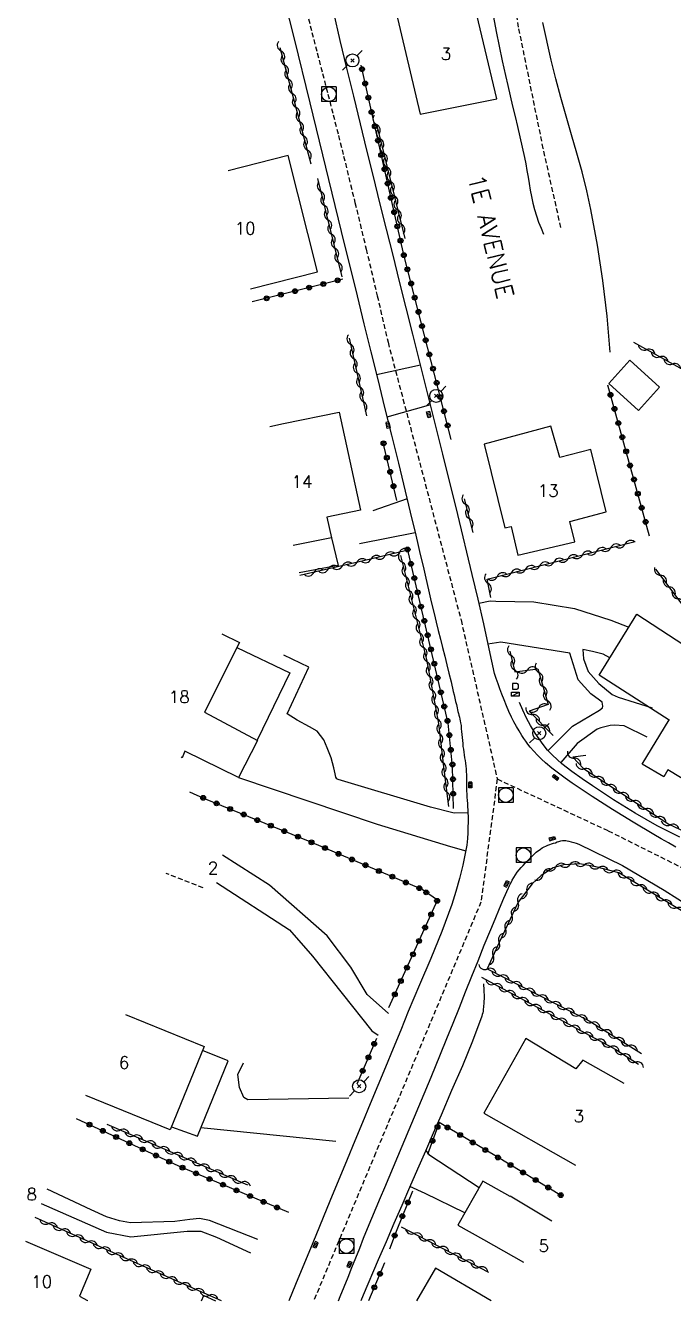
# Model space of a CAD drawing. Header units: millimetres. Extents: x 157999 to 159002, y 156999 to 158001.
# Drawn here: x 158133.1 to 158199.5, y 156999.9 to 157130.6 of the extents above; entities that cross this region are included whole.
import ezdxf
from ezdxf.enums import TextEntityAlignment as Align

# ---------------------------------------------------------------- set-up
doc = ezdxf.new("R2010")
doc.units = ezdxf.units.MM
doc.linetypes.add('DASHED', pattern=[0.75, 0.5, -0.25])
doc.layers.get('0').update_dxf_attribs({"linetype": 'CONTINUOUS'})
for name, color, linetype in [('W0001', 6, 'DASHED'), ('W0008', 7, 'CONTINUOUS'), ('W0014', 7, 'CONTINUOUS'), ('W0016', 2, 'CONTINUOUS'), ('W0017', 7, 'CONTINUOUS'), ('W0101', 7, 'CONTINUOUS'), ('W0104', 1, 'CONTINUOUS'), ('W0112', 1, 'DASHED'), ('W0211', 2, 'CONTINUOUS'), ('W0300', 7, 'CONTINUOUS'), ('W0310', 3, 'CONTINUOUS'), ('W0323', 7, 'CONTINUOUS'), ('W0401', 7, 'CONTINUOUS'), ('W0420', 7, 'CONTINUOUS'), ('W0438', 7, 'CONTINUOUS'), ('W0473', 7, 'CONTINUOUS'), ('W0989', 7, 'CONTINUOUS'), ('W0991', 7, 'CONTINUOUS')]:
    doc.layers.add(name, color=color, linetype=linetype)
doc.styles.get("Standard").update_dxf_attribs({"font": 'romans.shx', "width": 0.85})

# ---------------------------------------------------------------- blocks, each defined once
blk = doc.blocks.new('T420')
for p, q in [((0.75, 0.75), (-0.75, 0.75)), ((-0.75, 0.75), (-0.75, -0.75)), ((0.75, 0.75), (0.75, -0.75)), ((0.75, -0.75), (-0.75, -0.75))]:
    blk.add_line(p, q)
blk.add_ellipse((0, 0), major_axis=(-0.53, 0.53), ratio=1, start_param=3.926991, end_param=10.210176)
blk = doc.blocks.new('T401')
for p, q in [((-0.3, 0.3), (0, 0.3)), ((-0.3, -0.25), (-0.3, 0.3)), ((-0.3, 0.15), (0, 0.15)), ((-0.3, 0), (0, 0)), ((0, 0.3), (0, -0.25)), ((-0.3, -0.15), (0, -0.15)), ((-0.3, -0.25), (-0.3, -0.3)), ((-0.3, -0.3), (0, -0.3)), ((0, -0.3), (0, -0.25))]:
    blk.add_line(p, q)
blk = doc.blocks.new('T473')
for p, q in [((-0.166667, 0.166667), (0.166667, -0.166667)), ((-0.166667, -0.166667), (0.166667, 0.166667)), ((0.500001, 0.500001), (1.000002, 1.000002)), ((-1.000002, -1.000002), (-0.500001, -0.500001))]:
    blk.add_line(p, q)
blk.add_ellipse((0, 0), major_axis=(0.471405, 0.471405), ratio=1, start_param=5.4977871438, end_param=11.780972451)
blk = doc.blocks.new('T438')
for p, q in [((-0.4, 0.2), (0.4, 0.2)), ((-0.4, -0.2), (-0.4, 0.2)), ((0.15, 1.1), (-0.3, 1.1)), ((-0.3, 1.1), (-0.3, 0.5)), ((-0.3, 0.5), (0.15, 0.5)), ((0.3, 0.65), (0.3, 0.95)), ((0.4, 0.2), (0.4, -0.2))]:
    blk.add_line(p, q)
at = {"flags": 128}
for points in [[(-0.4, -0.2), (0.4, 0.2)], [(0.4, -0.2), (-0.4, -0.2)]]:
    blk.add_lwpolyline(points, dxfattribs=at)
for centre, major_axis, start_param, end_param in [((0.15, 0.95), (0.106, -0.106), 0.785398, 2.356194), ((0.15, 0.65), (0.106, 0.106), 3.926991, 5.497787)]:
    blk.add_ellipse(centre, major_axis=major_axis, ratio=1, start_param=start_param, end_param=end_param)
blk = doc.blocks.new('t310o')
at = {"color": 0, "linetype": 'Continuous'}
for centre, start, end in [((-0.5, 0.38), 216.8699, 323.1304), ((0.5, -0.37), 36.8699, 143.1303)]:
    blk.add_arc(centre, 0.625, start, end, dxfattribs=at)
blk = doc.blocks.new('t323o')
at = {"color": 0, "linetype": 'Continuous'}
for radius in [0.25, 0.15]:
    blk.add_circle((0, 0), radius, dxfattribs=at)

msp = doc.modelspace()

# ---------------------------------------------------------------- linework, layer by layer
at = {"layer": 'W0001'}
for points in [[(158161.94, 157131.98), (158162.47, 157129.86), (158163.02, 157127.75), (158163.56, 157125.64), (158164.11, 157123.53), (158164.65, 157121.42), (158165.19, 157119.3), (158165.72, 157117.19), (158166.88, 157112.43), (158168.03, 157107.67), (158169.16, 157102.9), (158170.27, 157098.13), (158177.74, 157069.7), (158181.45, 157053.42)], [(158181.45, 157053.42), (158179.78, 157040.82), (158168.99, 157015.12), (158162.66, 157000)], [(158181.45, 157053.42), (158192.81, 157048.12), (158206.77, 157041.15)]]:
    msp.add_lwpolyline(points, dxfattribs=at)
at = {"layer": 'W0008'}
for points in [[(158159.64, 157133.26), (158160.65, 157129.21)], [(158181.17, 157064.23), (158180.62, 157066.76), (158180.06, 157069.29), (158179.48, 157071.82), (158178.89, 157074.34), (158177.41, 157080.51), (158175.88, 157086.67), (158174.33, 157092.82), (158172.79, 157098.97), (158172.12, 157101.66), (158171.45, 157104.35), (158170.78, 157107.04), (158170.11, 157109.72), (158169.44, 157112.41), (158168.77, 157115.1), (158168.11, 157117.79), (158167.44, 157120.48), (158166.75, 157123.33), (158166.06, 157126.18), (158165.38, 157129.04), (158164.7, 157131.89)], [(158160.65, 157129.21), (158162.26, 157122.63), (158163.87, 157116.05), (158165.48, 157109.46), (158167.09, 157102.88), (158167.8, 157100.03), (158168.5, 157097.17), (158169.21, 157094.32), (158169.92, 157091.46), (158170.63, 157088.61), (158171.33, 157085.75), (158172.03, 157082.89), (158172.72, 157080.03), (158173.01, 157078.82), (158173.29, 157077.62), (158173.57, 157076.41), (158173.85, 157075.2), (158174.13, 157073.99), (158174.41, 157072.78), (158174.69, 157071.57), (158174.98, 157070.36), (158175.19, 157069.49), (158175.41, 157068.62), (158175.63, 157067.74), (158175.85, 157066.87), (158176.07, 157066), (158176.29, 157065.12), (158176.5, 157064.25), (158176.72, 157063.37), (158176.79, 157063.04), (158176.87, 157062.71), (158176.95, 157062.37), (158177.03, 157062.04), (158177.1, 157061.7), (158177.18, 157061.37), (158177.26, 157061.03), (158177.34, 157060.7), (158177.38, 157060.51), (158177.43, 157060.32), (158177.48, 157060.13), (158177.52, 157059.94), (158177.57, 157059.75), (158177.61, 157059.56), (158177.65, 157059.37), (158177.69, 157059.18), (158177.74, 157058.88), (158177.77, 157058.57), (158177.8, 157058.27), (158177.83, 157057.96), (158177.85, 157057.66), (158177.88, 157057.36), (158177.91, 157057.05), (158177.94, 157056.75), (158177.98, 157056.46), (158178.02, 157056.17), (158178.07, 157055.89), (158178.11, 157055.6), (158178.16, 157055.31), (158178.2, 157055.03), (158178.23, 157054.74), (158178.26, 157054.45), (158178.28, 157054.17), (158178.29, 157053.89), (158178.29, 157053.61), (158178.3, 157053.32), (158178.3, 157053.04), (158178.3, 157052.76), (158178.3, 157052.48), (158178.31, 157052.2), (158178.33, 157051.88), (158178.35, 157051.55), (158178.37, 157051.23), (158178.4, 157050.9), (158178.42, 157050.58), (158178.44, 157050.26), (158178.45, 157049.93), (158178.46, 157049.61), (158178.46, 157049.04), (158178.45, 157048.47), (158178.43, 157047.91), (158178.39, 157047.34), (158178.36, 157047), (158178.32, 157046.65), (158178.27, 157046.3), (158178.21, 157045.96), (158177.92, 157044.59), (158177.59, 157043.24), (158177.21, 157041.9), (158176.79, 157040.57), (158175.78, 157037.79), (158174.66, 157035.05), (158173.49, 157032.34), (158172.34, 157029.61), (158171.56, 157027.72), (158170.78, 157025.82), (158170, 157023.93), (158169.21, 157022.04), (158168.42, 157020.15), (158167.64, 157018.26), (158166.85, 157016.36), (158166.07, 157014.47), (158164.31, 157010.2), (158162.55, 157005.94), (158160.8, 157001.67), (158160.11, 157000)]]:
    msp.add_lwpolyline(points, dxfattribs=at)
at = {"layer": 'W0014'}
for points in [[(158199.74, 157046.45), (158198.98, 157046.87), (158198.23, 157047.3), (158197.49, 157047.75), (158195.37, 157049.01), (158193.26, 157050.3), (158191.18, 157051.63), (158189.13, 157053.01), (158188.42, 157053.5), (158187.72, 157054), (158187.04, 157054.53), (158186.38, 157055.08), (158185.97, 157055.46), (158185.57, 157055.86), (158185.19, 157056.27), (158184.82, 157056.69), (158184.59, 157056.98), (158184.37, 157057.28), (158184.16, 157057.58), (158183.96, 157057.89), (158183.68, 157058.34), (158183.41, 157058.8), (158183.16, 157059.27), (158182.92, 157059.74), (158182.65, 157060.33), (158182.39, 157060.92), (158182.15, 157061.52), (158181.92, 157062.12), (158181.72, 157062.64), (158181.53, 157063.17), (158181.35, 157063.7), (158181.17, 157064.23)], [(158200.13, 157047.47), (158197.82, 157048.64), (158195.57, 157049.93), (158193.37, 157051.29), (158191.21, 157052.71), (158190.14, 157053.44), (158189.09, 157054.18), (158188.06, 157054.98), (158187.1, 157055.85), (158186.61, 157056.38), (158186.15, 157056.94), (158185.73, 157057.52), (158185.33, 157058.12), (158184.87, 157058.88), (158184.45, 157059.65), (158184.06, 157060.45), (158183.72, 157061.26)], [(158165.2, 157000), (158165.38, 157000.43), (158165.78, 157001.42), (158166.18, 157002.42), (158166.57, 157003.41), (158166.97, 157004.41), (158167.37, 157005.4), (158167.77, 157006.4), (158168.17, 157007.39), (158168.61, 157008.45), (158169.05, 157009.5), (158169.49, 157010.56), (158169.94, 157011.61), (158170.38, 157012.67), (158170.83, 157013.72), (158171.27, 157014.77), (158171.72, 157015.83), (158172.7, 157018.18), (158173.69, 157020.53), (158174.67, 157022.89), (158175.65, 157025.25), (158176.3, 157026.84), (158176.94, 157028.43), (158177.57, 157030.03), (158178.21, 157031.63), (158178.84, 157033.22), (158179.48, 157034.82), (158180.12, 157036.41), (158180.78, 157038), (158181.23, 157039.08), (158181.68, 157040.15), (158182.14, 157041.22), (158182.61, 157042.29), (158182.67, 157042.41), (158182.72, 157042.53), (158182.78, 157042.65), (158182.84, 157042.77), (158182.99, 157043.05), (158183.15, 157043.33), (158183.31, 157043.61), (158183.49, 157043.88), (158183.68, 157044.12), (158183.89, 157044.36), (158184.1, 157044.58), (158184.32, 157044.8), (158184.69, 157045.18), (158185.06, 157045.56), (158185.45, 157045.92), (158185.87, 157046.25), (158186.05, 157046.36), (158186.25, 157046.46), (158186.44, 157046.56), (158186.64, 157046.64), (158186.83, 157046.72), (158187.02, 157046.78), (158187.22, 157046.84), (158187.41, 157046.9), (158187.59, 157046.97), (158187.77, 157047.03), (158187.95, 157047.09), (158188.14, 157047.13), (158188.3, 157047.13), (158188.46, 157047.11), (158188.62, 157047.09), (158188.77, 157047.06), (158189.03, 157047), (158189.29, 157046.93), (158189.54, 157046.85), (158189.79, 157046.76), (158194.26, 157044.57), (158198.54, 157042.03), (158202.74, 157039.37)], [(158180.04, 157032.45), (158180.09, 157031.79), (158180.11, 157031.12), (158180.08, 157030.46), (158180.02, 157029.8), (158180, 157029.64), (158179.96, 157029.47), (158179.91, 157029.31), (158179.86, 157029.15), (158178.93, 157026.57), (158177.88, 157024.04), (158176.78, 157021.53), (158175.69, 157019.02), (158174.9, 157017.16), (158174.1, 157015.31), (158173.29, 157013.46), (158172.48, 157011.6), (158171.67, 157009.75), (158170.86, 157007.9), (158170.06, 157006.04), (158169.26, 157004.19), (158167.73, 157000.56), (158167.49, 157000)]]:
    msp.add_lwpolyline(points, dxfattribs=at)
at = {"layer": 'W0016'}
for points in [[(158169.08, 157094.82), (158173.58, 157095.82)], [(158174.63, 157091.72), (158170.15, 157090.45)]]:
    msp.add_lwpolyline(points, dxfattribs=at)
at = {"layer": 'W0017'}
for points in [[(158172.21, 157082.09), (158168.71, 157080.89)], [(158173.06, 157078.61), (158167.36, 157077.5)], [(158179.55, 157071.43), (158180.71, 157071.66), (158181.3, 157071.62), (158185.18, 157071.56), (158189.35, 157070.89), (158193.07, 157069.67), (158194.93, 157068.95)], [(158186.63, 157056.32), (158189.16, 157058.83), (158191.92, 157060.48), (158192.22, 157060.71), (158192.27, 157060.87), (158192.19, 157061.29), (158191.91, 157061.49), (158191.02, 157062.15), (158189.75, 157063.56), (158188.88, 157066.31), (158181.81, 157067.42), (158180.5, 157067.21)], [(158192.98, 157065.81), (158192.31, 157066.21), (158191.2, 157066.49), (158190.22, 157066.67), (158190.29, 157065.73), (158190.76, 157064.43), (158191.86, 157063.19), (158193.21, 157062.07), (158193.83, 157061.79), (158197.3, 157060.72)], [(158178.45, 157049.94), (158177.05, 157049.92), (158174.61, 157050.55), (158165.15, 157053.38), (158165.02, 157053.45), (158164.92, 157053.6), (158164.85, 157053.95), (158164.73, 157054.58), (158164.43, 157055.59), (158164.05, 157056.6), (158163.7, 157057.43), (158163, 157058.3), (158162.22, 157058.77), (158160.97, 157059.43), (158159.92, 157060.09), (158162.14, 157064.88), (158159.59, 157066.09)], [(158196.79, 157057.71), (158194.44, 157058.86), (158193.46, 157058.92), (158193.02, 157058.88), (158192.06, 157058.65), (158191.67, 157058.52), (158189.63, 157057.06), (158187.95, 157055.1)], [(158154.97, 157053.56), (158169.17, 157048.8), (158176.65, 157046.51), (158178.23, 157046.05)], [(158170.33, 157029.41), (158168.12, 157031.36), (158166.47, 157034.14), (158164.02, 157037.35), (158158.12, 157042.56), (158153.32, 157045.62)], [(158152.71, 157042.81), (158160.17, 157037.99), (158162.54, 157035.27), (158168.59, 157027.63), (158169.25, 157027.19)], [(158166.25, 157020.75), (158155.92, 157020.57), (158155.5, 157020.82), (158155.06, 157021.84), (158154.9, 157023.15), (158155.48, 157024.36)], [(158164.92, 157016.29), (158151.11, 157017.71)], [(158174.12, 157015.4), (158174.43, 157014.96), (158179.59, 157011.59)], [(158178.13, 157009.02), (158174.07, 157010.99), (158172.5, 157011.7)], [(158156.92, 157006.28), (158151.99, 157008.22), (158150.96, 157008.41), (158149.97, 157008.32), (158148.43, 157008.12), (158143.88, 157007.99), (158142.77, 157008.19), (158141.42, 157008.6), (158139.86, 157009.32), (158135.35, 157011.44)], [(158134.73, 157009.95), (158141.45, 157007.02), (158143.92, 157006.54), (158149.7, 157007.13), (158151.1, 157007.11), (158152.69, 157006.5), (158156.19, 157004.9)]]:
    msp.add_lwpolyline(points, dxfattribs=at)
at = {"layer": 'W0101'}
for points in [[(158178.84, 157133.85), (158171.05, 157132.03), (158173.56, 157121.47), (158181.4, 157123.05), (158178.84, 157133.85)], [(158156.18, 157103.61), (158163.03, 157105.33), (158160.05, 157117.24), (158153.91, 157115.7)], [(158158.16, 157089.5), (158159.55, 157089.81), (158165.26, 157090.99), (158167.43, 157080.95), (158164, 157080.23), (158164.49, 157078.11), (158160.55, 157077.32)], [(158153.25, 157068.29), (158155.05, 157067.39), (158151.47, 157060.25), (158151.46, 157060.25), (158156.91, 157057.37), (158154.97, 157053.56), (158149.45, 157056.27), (158149.19, 157055.59), (158149.07, 157055.65)], [(158143.37, 157029.3), (158151.44, 157026.02), (158147.97, 157017.49)], [(158194.44, 157022.26), (158190.23, 157024.65), (158189.5, 157023.73), (158184.36, 157026.84), (158180.06, 157019.21), (158189.45, 157013.9)], [(158147.97, 157017.49), (158139.31, 157021.01)], [(158187.04, 157008.16), (158182.76, 157010.7), (158182.77, 157010.69), (158179.96, 157012.25), (158177.4, 157007.74)], [(158177.4, 157007.74), (158180.03, 157006.26), (158184.13, 157003.94)], [(158133.14, 157006.11), (158139.83, 157003.23), (158138.68, 157000.48), (158139.48, 157000.03), (158139.47, 157000)], [(158180.83, 157000), (158175.13, 157003.35), (158173.17, 157000)]]:
    msp.add_lwpolyline(points, dxfattribs=at)
for points in [[(158180.1, 157087.69), (158182.21, 157079.12), (158182.86, 157079.28), (158183.56, 157076.35), (158189.39, 157077.69), (158188.89, 157079.78), (158192.59, 157080.76), (158191.03, 157087.14), (158187.86, 157086.35), (158186.94, 157089.53)], [(158195.76, 157070.28), (158203, 157065.56), (158201.35, 157062.72), (158201.32, 157062.71), (158204.2, 157061.16), (158204.27, 157060.21), (158208.24, 157057.52), (158204.29, 157051.11), (158198.91, 157054.37), (158198.52, 157053.65), (158196.29, 157054.95), (158199.06, 157059.47), (158199.06, 157059.46), (158191.89, 157064.06)]]:
    msp.add_lwpolyline(points, close=True, dxfattribs=at)
at = {"layer": 'W0104'}
msp.add_lwpolyline([(158192.86, 157093.9), (158195.9, 157091.14), (158198.08, 157093.54), (158195.04, 157096.3)], close=True, dxfattribs=at)
for points in [[(158164.49, 157078.11), (158165.17, 157075.29), (158161.16, 157074.52)], [(158154.79, 157066.87), (158154.79, 157066.87), (158160.2, 157064.3), (158156.87, 157057.39), (158156.87, 157057.39)], [(158148.1, 157017.81), (158148.1, 157017.81), (158150.76, 157016.85), (158153.9, 157024.58), (158151.28, 157025.62), (158151.28, 157025.62)], [(158151.15, 157000), (158151.4, 157000.55), (158152.61, 157000)]]:
    msp.add_lwpolyline(points, dxfattribs=at)
at = {"layer": 'W0112'}
for points in [[(158187.97, 157109.88), (158186.16, 157117.97), (158183.64, 157130.39), (158181.57, 157145.26)], [(158151.34, 157042.28), (158147.55, 157043.74)]]:
    msp.add_lwpolyline(points, dxfattribs=at)
at = {"layer": 'W0211'}
msp.add_lwpolyline([(158181.06, 157131.43), (158181.35, 157129.94), (158181.66, 157128.44), (158181.96, 157126.95), (158182.29, 157125.46), (158182.53, 157124.41), (158182.77, 157123.36), (158183.02, 157122.31), (158183.27, 157121.26), (158183.52, 157120.21), (158183.77, 157119.16), (158184.01, 157118.11), (158184.24, 157117.06), (158184.37, 157116.39), (158184.49, 157115.72), (158184.6, 157115.05), (158184.72, 157114.38), (158184.83, 157113.71), (158184.96, 157113.04), (158185.11, 157112.37), (158185.28, 157111.71), (158185.47, 157111.07), (158185.69, 157110.44), (158185.93, 157109.82), (158186.2, 157109.21)], dxfattribs=at)
at = {"layer": 'W0300'}
msp.add_lwpolyline([(158193.02, 157097.12), (158192.7, 157100.79), (158192.26, 157104.45), (158191.71, 157108.09), (158191.04, 157111.71), (158190.62, 157113.65), (158190.14, 157115.57), (158189.61, 157117.48), (158189.06, 157119.38), (158188.5, 157121.28), (158187.95, 157123.18), (158187.44, 157125.09), (158186.98, 157127.01), (158186.11, 157130.87)], dxfattribs=at)
at = {"layer": 'W0310'}
for points in [[(158162.4, 157116.36), (158159.23, 157128.27)], [(158169.07, 157120.46), (158171.97, 157108.77)], [(158165.56, 157104.84), (158163.07, 157114.89)], [(158166.28, 157098.55), (158168.05, 157090.6)], [(158223.63, 157080.89), (158225.63, 157086.05), (158200.79, 157095.13), (158195.45, 157098.11)], [(158178.06, 157082.12), (158178.96, 157078.64)], [(158180.79, 157071.99), (158180.41, 157073.89), (158195.58, 157077.73)], [(158172.15, 157076.83), (158167.76, 157075.76), (158161.22, 157074.24)], [(158171.53, 157076.3), (158174.19, 157065.65), (158175.44, 157059.1), (158175.98, 157054.4), (158176.47, 157050.6)], [(158211.75, 157052.16), (158213.92, 157055.32), (158203.77, 157066.82), (158197.7, 157074.9)], [(158182.75, 157066.52), (158183.26, 157064.39), (158185.6, 157064.71), (158186.68, 157061.03), (158184.72, 157060.37), (158187.17, 157057.87)], [(158190.52, 157055.84), (158189.2, 157055.66), (158190.27, 157054.51), (158199.02, 157048.79), (158200.68, 157048.01), (158202.02, 157047.67), (158203.56, 157047.55), (158205.14, 157047.78), (158206.11, 157048.23), (158208.06, 157049.43), (158205.25, 157051.18)], [(158205.3, 157036.92), (158193.9, 157043.8), (158191.54, 157044.43), (158189.91, 157044.73), (158188.22, 157044.63), (158187.16, 157044.33), (158185.94, 157043.53), (158185.02, 157042.67)], [(158185.02, 157042.67), (158183.6, 157040.81), (158181.63, 157036.69), (158180.43, 157033.98), (158190.85, 157028.67), (158196.22, 157025.33)], [(158179.83, 157033.12), (158193.59, 157025.73), (158195.92, 157024.21)], [(158141.48, 157018.08), (158155.86, 157011.86)], [(158153.21, 157000), (158144.88, 157003.68), (158134.14, 157008.52)], [(158171.62, 157007.58), (158180.57, 157002.92)]]:
    msp.add_lwpolyline(points, dxfattribs=at)
at = {"layer": 'W0323'}
for points in [[(158171.88, 157107.07), (158167.5, 157126.51)], [(158176.74, 157088.17), (158171.88, 157107.07)], [(158165.63, 157104.6), (158156.37, 157102.26)], [(158197.04, 157078.29), (158192.77, 157093.74)], [(158171.16, 157081.93), (158169.75, 157088.02)], [(158176.97, 157050.41), (158176.88, 157054.69), (158176.42, 157059.13), (158172.22, 157077.16)], [(158149.95, 157052.09), (158151.37, 157051.47), (158162.25, 157047.01), (158173.66, 157042.16)], [(158170.34, 157030.01), (158175.34, 157041.03), (158173.66, 157042.16)], [(158169.07, 157026.86), (158167.08, 157022.17)], [(158138.33, 157018.67), (158148.8, 157013.81), (158160.07, 157009.06)], [(158188.04, 157010.76), (158181.38, 157014.76), (158175.49, 157018.25), (158174.31, 157014.97)], [(158172.76, 157011.22), (158171.16, 157007.28)], [(158171.16, 157007.28), (158170.43, 157005.29)], [(158169.92, 157003.89), (158168.27, 157000)]]:
    msp.add_lwpolyline(points, dxfattribs=at)

# ---------------------------------------------------------------- block references
at = {"layer": 'W0310'}
for p, rotation in [((158159.31, 157127.96), 104.9232387697701), ((158159.7, 157126.51), 104.9232387697701), ((158160.09, 157125.06), 104.9232387697701), ((158160.47, 157123.61), 104.9232387697701), ((158160.86, 157122.16), 104.9232387697701), ((158161.24, 157120.71), 104.9232387697701), ((158169.09, 157120.42), 283.8972085876509), ((158161.63, 157119.26), 104.9232387697701), ((158162.02, 157117.81), 104.9232387697701), ((158169.45, 157118.96), 283.8972085876509), ((158169.81, 157117.5), 283.8972085876509), ((158170.17, 157116.05), 283.8972085876509), ((158170.53, 157114.59), 283.8972085876509), ((158163.4, 157113.58), 103.9172904822613), ((158170.89, 157113.13), 283.8972085876509), ((158163.76, 157112.12), 103.9172904822613), ((158171.25, 157111.68), 283.8972085876509), ((158164.12, 157110.67), 103.9172904822613), ((158171.61, 157110.22), 283.8972085876509), ((158164.48, 157109.21), 103.9172904822613), ((158164.84, 157107.76), 103.9172904822613), ((158165.2, 157106.3), 103.9172904822613), ((158166.42, 157097.92), 282.6071280722296), ((158196.76, 157097.38), 150.7873670345903), ((158166.74, 157096.46), 282.6071280722296), ((158198.07, 157096.64), 150.7873670345903), ((158199.38, 157095.91), 150.7873670345903), ((158167.07, 157095), 282.6071280722296), ((158167.4, 157093.53), 282.6071280722296), ((158167.73, 157092.07), 282.6071280722296), ((158178.21, 157081.54), 284.5041307856346), ((158178.58, 157080.09), 284.5041307856346), ((158171.44, 157076.65), 193.668156800039), ((158191.62, 157076.73), 14.19303260389457), ((158193.07, 157077.1), 14.19303260389457), ((158194.53, 157077.46), 14.19303260389457), ((158165.6, 157075.26), 193.04505606708), ((158167.06, 157075.6), 193.04505606708), ((158168.52, 157075.94), 193.668156800039), ((158169.98, 157076.3), 193.668156800039), ((158171.7, 157075.61), 284.0493999474764), ((158185.8, 157075.26), 14.19303260389457), ((158187.26, 157075.63), 14.19303260389457), ((158188.71, 157075.99), 14.19303260389457), ((158190.17, 157076.36), 14.19303260389457), ((158162.68, 157074.58), 193.04505606708), ((158164.14, 157074.92), 193.04505606708), ((158172.06, 157074.16), 284.0493999474764), ((158180.5, 157073.46), 101.2466691417441), ((158181.44, 157074.15), 14.19303260389457), ((158182.89, 157074.52), 14.19303260389457), ((158184.35, 157074.89), 14.19303260389457), ((158198.17, 157074.28), 126.9123566058967), ((158172.43, 157072.7), 284.0493999474764), ((158199.07, 157073.08), 126.9123566058967), ((158172.79, 157071.25), 284.0493999474764), ((158199.97, 157071.88), 126.9123566058967), ((158173.16, 157069.79), 284.0493999474764), ((158173.52, 157068.34), 284.0493999474764), ((158173.88, 157066.88), 284.0493999474764), ((158182.86, 157066.07), 283.3639094214846), ((158174.24, 157065.43), 280.7996823741689), ((158183.2, 157064.61), 283.3639094214846), ((158185.72, 157064.32), 286.2965394845183), ((158174.52, 157063.95), 280.7996823741689), ((158184.52, 157064.57), 7.713398974512278), ((158174.8, 157062.48), 280.7996823741689), ((158186.14, 157062.88), 286.2965394845183), ((158175.08, 157061), 280.7996823741689), ((158186.56, 157061.44), 286.2965394845183), ((158175.36, 157059.53), 280.7996823741689), ((158185.08, 157060.01), 314.3993638143027), ((158185.67, 157060.69), 198.4880862478355), ((158175.56, 157058.05), 276.5333799543998), ((158186.12, 157058.94), 314.3993638143027), ((158175.73, 157056.56), 276.5333799543998), ((158189.32, 157055.54), 312.8622527367149), ((158175.91, 157055.07), 276.5333799543998), ((158190.35, 157054.46), 326.7985247889586), ((158176.09, 157053.58), 277.2758288269693), ((158191.61, 157053.63), 326.7985247889586), ((158192.86, 157052.81), 326.7985247889586), ((158176.28, 157052.09), 277.2758288269693), ((158194.12, 157051.99), 326.7985247889586), ((158195.38, 157051.17), 326.7985247889586), ((158196.63, 157050.35), 326.7985247889586), ((158197.89, 157049.53), 326.7985247889586), ((158199.15, 157048.72), 334.8689442868074), ((158186.14, 157043.66), 213.0773414901147), ((158187.43, 157044.4), 195.7671011508087), ((158188.9, 157044.67), 183.5895064159254), ((158190.39, 157044.64), 169.6863934957915), ((158191.86, 157044.35), 164.8563320577933), ((158193.31, 157043.96), 164.8563320577933), ((158194.66, 157043.34), 148.886934929149), ((158195.94, 157042.56), 148.886934929149), ((158183.58, 157040.77), 244.4272742398532), ((158184.48, 157041.97), 232.7672379367959), ((158197.23, 157041.79), 148.886934929149), ((158198.51, 157041.01), 148.886934929149), ((158199.79, 157040.24), 148.886934929149), ((158182.94, 157039.42), 244.4272742398532), ((158182.29, 157038.06), 244.4272742398532), ((158181.64, 157036.71), 244.4272742398532), ((158181.03, 157035.34), 246.1461205591807), ((158180.45, 157033.97), 332.9710725136531), ((158181.78, 157033.29), 332.9710725136531), ((158181.15, 157032.41), 331.7437306550889), ((158183.12, 157032.61), 332.9710725136531), ((158184.46, 157031.93), 332.9710725136531), ((158182.48, 157031.7), 331.7437306550889), ((158183.8, 157030.99), 331.7437306550889), ((158185.79, 157031.25), 332.9710725136531), ((158185.12, 157030.28), 331.7437306550889), ((158186.44, 157029.57), 331.7437306550889), ((158187.13, 157030.57), 332.9710725136531), ((158188.47, 157029.88), 332.9710725136531), ((158187.76, 157028.86), 331.7437306550889), ((158189.08, 157028.15), 331.7437306550889), ((158189.8, 157029.2), 332.9710725136531), ((158191.12, 157028.5), 328.1384970474261), ((158190.4, 157027.44), 331.7437306550889), ((158191.72, 157026.73), 331.7437306550889), ((158192.4, 157027.71), 328.1384970474261), ((158193.67, 157026.91), 328.1384970474261), ((158193.05, 157026.02), 331.7437306550889), ((158194.95, 157026.12), 328.1384970474261), ((158194.33, 157025.25), 327.0334247677816), ((158195.59, 157024.43), 327.0334247677816), ((158142.85, 157017.48), 336.6194598266029), ((158144.23, 157016.89), 336.6194598266029), ((158145.61, 157016.29), 336.6194598266029), ((158146.99, 157015.7), 336.6194598266029), ((158148.36, 157015.1), 336.6194598266029), ((158149.74, 157014.51), 336.6194598266029), ((158151.12, 157013.91), 336.6194598266029), ((158152.49, 157013.31), 336.6194598266029), ((158153.87, 157012.72), 336.6194598266029), ((158155.25, 157012.12), 336.6194598266029), ((158135.51, 157007.91), 155.7190480299969), ((158136.87, 157007.29), 155.7190480299969), ((158138.24, 157006.67), 155.7190480299969), ((158139.61, 157006.05), 155.7190480299969), ((158172.95, 157006.88), 332.5059235019736), ((158174.28, 157006.19), 332.5059235019736), ((158140.98, 157005.44), 155.7190480299969), ((158142.34, 157004.82), 155.7190480299969), ((158175.61, 157005.5), 332.5059235019736), ((158176.94, 157004.81), 332.5059235019736), ((158143.71, 157004.2), 155.7190480299969), ((158145.08, 157003.59), 156.1826197951818), ((158178.27, 157004.11), 332.5059235019736), ((158179.61, 157003.42), 332.5059235019736), ((158146.45, 157002.98), 156.1826197951818), ((158147.82, 157002.38), 156.1826197951818), ((158149.2, 157001.77), 156.1826197951818), ((158150.57, 157001.17), 156.1826197951818), ((158151.94, 157000.56), 156.1826197951818)]:
    msp.add_blockref('t310o', p, dxfattribs=dict(at, rotation=rotation))
at = {"layer": 'W0323'}
for p, rotation in [((158167.6, 157126.09), 102.6806110297456), ((158167.93, 157124.63), 102.6806110297456), ((158168.25, 157123.17), 102.6806110297456), ((158168.58, 157121.7), 102.6806110297456), ((158168.91, 157120.24), 102.6806110297456), ((158169.24, 157118.78), 102.6806110297456), ((158169.57, 157117.31), 102.6806110297456), ((158169.9, 157115.85), 102.6806110297456), ((158170.23, 157114.39), 102.6806110297456), ((158170.56, 157112.92), 102.6806110297456), ((158170.89, 157111.46), 102.6806110297456), ((158171.22, 157110), 102.6806110297456), ((158171.55, 157108.53), 102.6806110297456), ((158171.88, 157107.05), 104.4319230083413), ((158172.25, 157105.6), 104.4319230083413), ((158165.1, 157104.47), 194.1937890930859), ((158172.63, 157104.15), 104.4319230083413), ((158159.28, 157103), 194.1937890930859), ((158160.74, 157103.37), 194.1937890930859), ((158162.19, 157103.73), 194.1937890930859), ((158163.64, 157104.1), 194.1937890930859), ((158157.83, 157102.63), 194.1937890930859), ((158173, 157102.7), 104.4319230083413), ((158173.38, 157101.24), 104.4319230083413), ((158173.75, 157099.79), 104.4319230083413), ((158174.12, 157098.34), 104.4319230083413), ((158174.5, 157096.89), 104.4319230083413), ((158174.87, 157095.43), 104.4319230083413), ((158175.25, 157093.98), 104.4319230083413), ((158175.62, 157092.53), 104.4319230083413), ((158193.05, 157092.75), 105.4421552577239), ((158175.99, 157091.07), 104.4319230083413), ((158193.45, 157091.31), 105.4421552577239), ((158193.85, 157089.86), 105.4421552577239), ((158176.37, 157089.62), 104.4319230083413), ((158169.81, 157087.78), 102.986876568934), ((158194.25, 157088.41), 105.4421552577239), ((158170.14, 157086.32), 102.986876568934), ((158194.65, 157086.97), 105.4421552577239), ((158170.48, 157084.86), 102.986876568934), ((158195.05, 157085.52), 105.4421552577239), ((158170.82, 157083.4), 102.986876568934), ((158195.45, 157084.08), 105.4421552577239), ((158195.84, 157082.63), 105.4421552577239), ((158196.24, 157081.19), 105.4421552577239), ((158196.64, 157079.74), 105.4421552577239), ((158172.27, 157076.91), 103.1088077910556), ((158172.61, 157075.45), 103.1088077910556), ((158172.96, 157073.99), 103.1088077910556), ((158173.3, 157072.53), 103.1088077910556), ((158173.64, 157071.07), 103.1088077910556), ((158173.98, 157069.61), 103.1088077910556), ((158174.32, 157068.15), 103.1088077910556), ((158174.66, 157066.69), 103.1088077910556), ((158175, 157065.23), 103.1088077910556), ((158175.34, 157063.77), 103.1088077910556), ((158175.68, 157062.3), 103.1088077910556), ((158176.02, 157060.84), 103.1088077910556), ((158176.36, 157059.38), 103.1088077910556), ((158176.55, 157057.9), 96.01219860665984), ((158176.7, 157056.4), 96.01219860665984), ((158176.86, 157054.91), 96.01219860665984), ((158176.91, 157053.41), 91.13983880640453), ((158151.33, 157051.49), 336.6255664699106), ((158152.71, 157050.92), 337.7030906959594), ((158176.94, 157051.91), 91.13983880640453), ((158154.1, 157050.35), 337.7030906959594), ((158155.49, 157049.78), 337.7030906959594), ((158156.88, 157049.21), 337.7030906959594), ((158158.27, 157048.64), 337.7030906959594), ((158159.65, 157048.08), 337.7030906959594), ((158161.04, 157047.51), 337.7030906959594), ((158162.43, 157046.94), 336.9796940785951), ((158163.81, 157046.35), 336.9796940785951), ((158165.19, 157045.76), 336.9796940785951), ((158166.57, 157045.18), 336.9796940785951), ((158167.95, 157044.59), 336.9796940785951), ((158169.33, 157044), 336.9796940785951), ((158170.71, 157043.42), 336.9796940785951), ((158172.09, 157042.83), 336.9796940785951), ((158173.47, 157042.24), 336.9796940785951), ((158174.18, 157041.81), 146.0428891170858), ((158175.29, 157040.94), 65.61649393304687), ((158174.68, 157039.57), 65.61649393304687), ((158174.06, 157038.21), 65.61649393304687), ((158173.44, 157036.84), 65.61649393304687), ((158172.82, 157035.47), 65.61649393304687), ((158172.2, 157034.11), 65.61649393304687), ((158171.58, 157032.74), 65.61649393304687), ((158170.96, 157031.38), 65.61649393304687), ((158168.84, 157026.31), 246.9555965409809), ((158168.26, 157024.93), 246.9555965409809), ((158167.67, 157023.55), 246.9555965409809), ((158139.69, 157018.03), 335.0822984716791), ((158141.06, 157017.4), 335.0822984716791), ((158142.42, 157016.77), 335.0822984716791), ((158175.33, 157017.79), 250.1898942501946), ((158176.36, 157017.74), 149.3239604742445), ((158177.65, 157016.97), 149.3239604742445), ((158143.78, 157016.14), 335.0822984716791), ((158145.14, 157015.51), 335.0822984716791), ((158174.82, 157016.38), 250.1898942501946), ((158178.94, 157016.21), 149.3239604742445), ((158180.23, 157015.44), 149.3239604742445), ((158146.5, 157014.87), 335.0822984716791), ((158147.86, 157014.24), 335.0822984716791), ((158181.52, 157014.67), 149.0558018276355), ((158149.22, 157013.63), 337.1702614361443), ((158150.61, 157013.04), 337.1702614361443), ((158182.81, 157013.9), 149.0558018276355), ((158184.09, 157013.13), 149.0558018276355), ((158151.99, 157012.46), 337.1702614361443), ((158153.37, 157011.88), 337.1702614361443), ((158185.38, 157012.36), 149.0558018276355), ((158186.67, 157011.59), 149.0558018276355), ((158154.75, 157011.3), 337.1702614361443), ((158156.14, 157010.72), 337.1702614361443), ((158157.52, 157010.13), 337.1702614361443), ((158172.29, 157010.06), 247.993747277786), ((158187.95, 157010.82), 149.0558018276355), ((158158.9, 157009.55), 337.1702614361443), ((158171.73, 157008.67), 247.993747277786), ((158170.95, 157006.69), 249.795675179741), ((158169.44, 157002.76), 247.0424526374836), ((158168.86, 157001.38), 247.0424526374836)]:
    msp.add_blockref('t323o', p, dxfattribs=dict(at, rotation=rotation))
at = {"layer": 'W0401'}
for p, rotation in [((158174.58, 157090.78), 14.12004005325469), ((158170.12, 157089.61), 193.9045799146538), ((158187.53, 157053.7), 53.52331941278821), ((158178.55, 157052.8), 180.4771929875958), ((158187.12, 157047.17), 287.064193778234), ((158182.53, 157042.63), 335.0531319150476), ((158162.71, 157005.78), 157.6610963293299), ((158166.45, 157003.67), 338.3412208399849)]:
    msp.add_blockref('T401', p, dxfattribs=dict(at, rotation=rotation))
at = {"layer": 'W0420'}
for p in [(158164.21, 157123.53), (158182.32, 157051.77), (158184.13, 157045.62), (158166.01, 157005.6)]:
    msp.add_blockref('T420', p, dxfattribs=at)
at = {"layer": 'W0438'}
msp.add_blockref('T438', (158183.31, 157062.1), dxfattribs=at)
at = {"layer": 'W0473'}
for p in [(158166.62, 157126.99), (158175.2, 157092.64), (158185.75, 157058.11), (158167.31, 157021.96)]:
    msp.add_blockref('T473', p, dxfattribs=at)

# ---------------------------------------------------------------- texts
at = {"layer": 'W0989'}
msp.add_text('1E AVENUE', height=1.75, rotation=283.6944, dxfattribs=at).set_placement((158178.42, 157115.06))
at = {"layer": 'W0991'}
for s, p in [('3', (158176.2, 157127.66)), ('10', (158155.63, 157109.8)), ('14', (158161.46, 157083.87)), ('13', (158186.66, 157082.94)), ('18', (158148.89, 157061.83)), ('2', (158152.35, 157044.3)), ('6', (158143.24, 157024.38)), ('3', (158189.81, 157018.9)), ('8', (158133.78, 157010.91)), ('5', (158186.22, 157005.63)), ('10', (158134.8, 157001.95))]:
    msp.add_text(s, height=1.25, dxfattribs=at).set_placement(p, align=Align.MIDDLE_CENTER)

doc.saveas('drawing.dxf')
